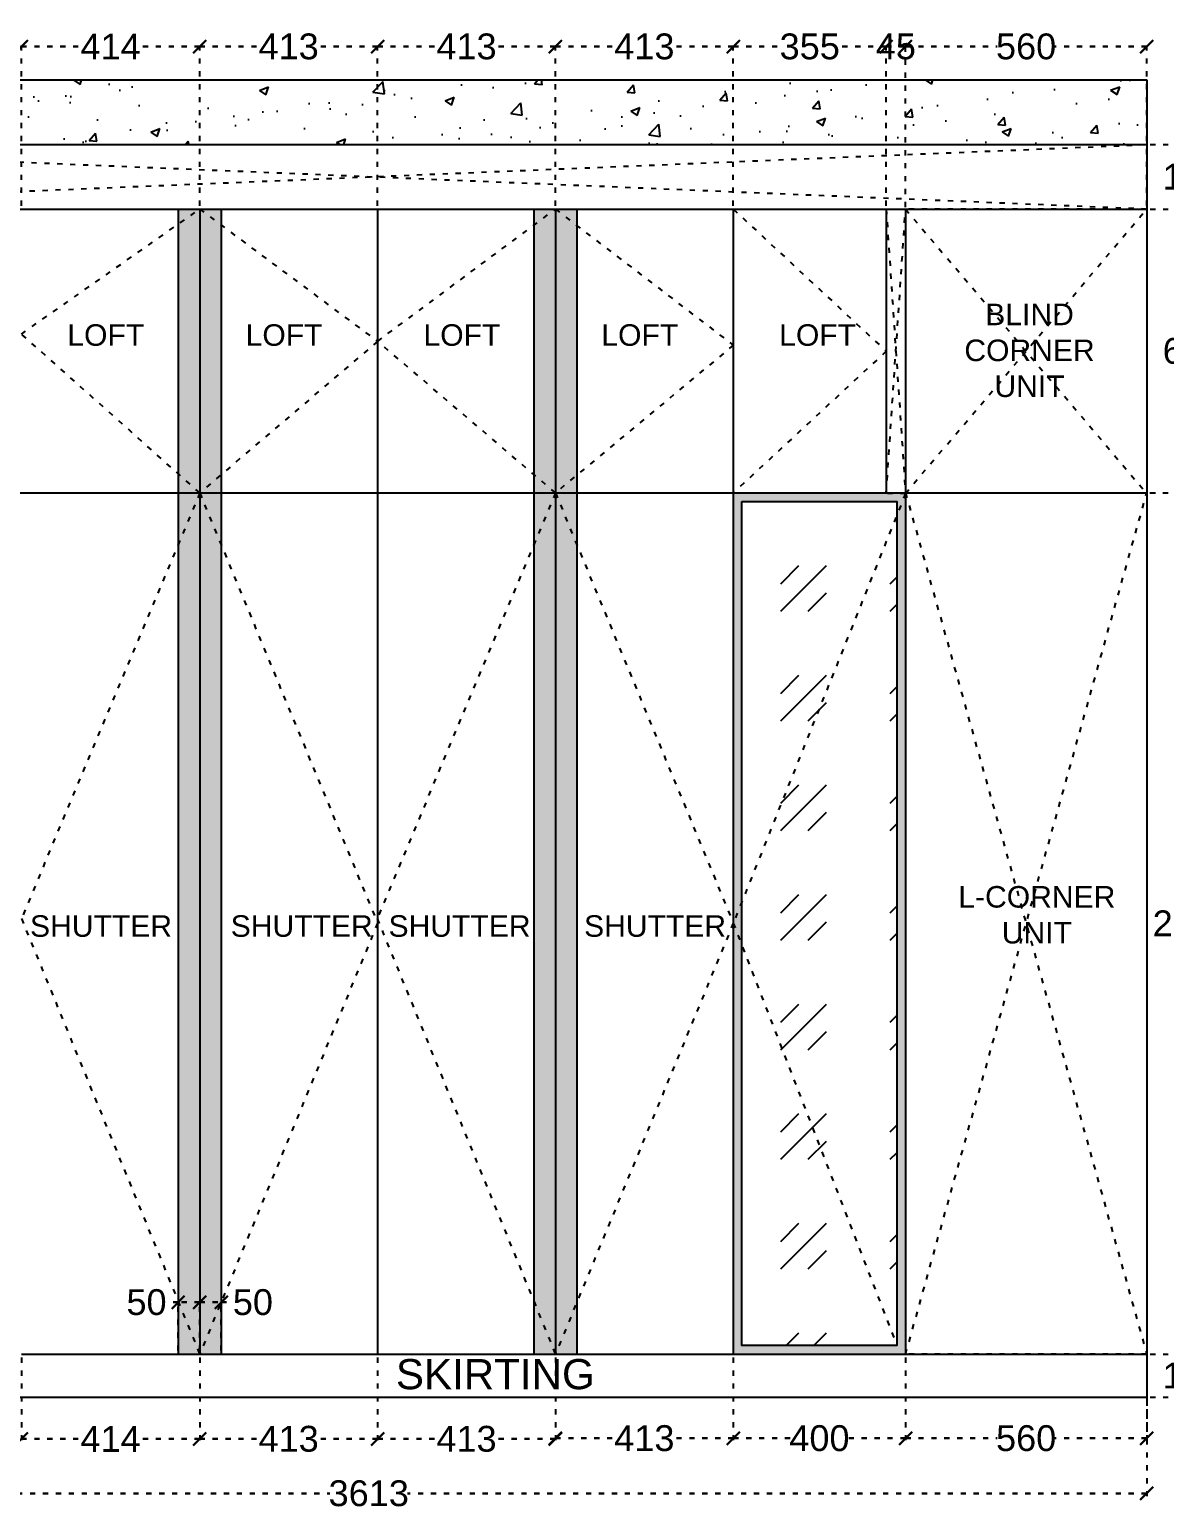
# Model space of a CAD drawing. Header units: millimetres. Extents: x 220712 to 1505573, y -354410 to 241923.
# Drawn here: x 235742 to 238377, y 84970 to 88409 of the extents above; entities that cross this region are included whole.
import ezdxf

# ---------------------------------------------------------------- set-up
doc = ezdxf.new("R2010")
doc.units = ezdxf.units.MM
doc.header["$MEASUREMENT"] = 0
doc.linetypes.add('ACAD_ISO03W100', pattern=[30, 12, -18])
doc.layers.add('Walls', color=253, linetype='Continuous')
doc.styles.get("Standard").update_dxf_attribs({"font": 'arial.ttf'})
doc.dimstyles.get("Standard").update_dxf_attribs({"dimtxt": 60, "dimasz": 30, "dimexe": 7.75, "dimexo": 8.13, "dimgap": 0.63, "dimtad": 0, "dimtih": 1, "dimtoh": 1, "dimdec": 0, "dimzin": 0, "dimtxsty": 'Standard', "dimblk": 'OBLIQUE', "dimcen": 2.25, "dimclrd": 1, "dimclre": 1, "dimclrt": 1, "dimadec": 0, "dimazin": 0, "dimtfac": 1, "dimtdec": 0, "dimtofl": 0, "dimtmove": 0, "dimatfit": 3, "dimfxl": 1, "dimtolj": 1, "dimtzin": 0, "dimlwd": 30, "dimarcsym": 0})

# ---------------------------------------------------------------- blocks, each defined once
blk = doc.blocks.new('_Oblique')
at = {"color": 0, "linetype": 'ByBlock', "lineweight": -2}
blk.add_line((-0.5, -0.5), (0.5, 0.5), dxfattribs=at)
blk = doc.blocks.new('*D1628')
at = {"layer": 'Defpoints', "color": 0, "linetype": 'ACAD_ISO03W100', "transparency": 16777216}
for p in [(235723.4, 85332.9), (236137.4, 85332.9), (236137.4, 85135.9)]:
    blk.add_point(p, dxfattribs=at)
at = {"layer": 'Walls', "color": 1, "linetype": 'ACAD_ISO03W100', "lineweight": -2, "transparency": 16777216}
for p, q in [((235723.4, 85324.7), (235723.4, 85128.1)), ((236137.4, 85324.7), (236137.4, 85128.1))]:
    blk.add_line(p, q, dxfattribs=at)
at = {"layer": 'Walls', "color": 1, "linetype": 'ACAD_ISO03W100', "lineweight": 30, "transparency": 16777216}
for p, q in [((235723.4, 85135.9), (235862.4, 85135.9)), ((236137.4, 85135.9), (235998.4, 85135.9))]:
    blk.add_line(p, q, dxfattribs=at)
at = {"layer": 'Walls', "color": 1, "linetype": 'ACAD_ISO03W100', "lineweight": 30, "transparency": 16777216, "xscale": 30, "yscale": 30, "zscale": 30, "rotation": 180}
blk.add_blockref('_Oblique', (235723.4, 85135.9), dxfattribs=at)
at = {"layer": 'Walls', "color": 1, "linetype": 'ACAD_ISO03W100', "lineweight": 30, "transparency": 16777216, "xscale": 30, "yscale": 30, "zscale": 30}
blk.add_blockref('_Oblique', (236137.4, 85135.9), dxfattribs=at)
at = {"layer": 'Walls', "color": 1, "linetype": 'ACAD_ISO03W100', "transparency": 16777216, "insert": (235930.4, 85135.9), "char_height": 60, "attachment_point": 5}
blk.add_mtext('\\A1;414', dxfattribs=at)
blk = doc.blocks.new('*D1629')
at = {"layer": 'Defpoints', "color": 0, "linetype": 'ACAD_ISO03W100', "transparency": 16777216}
for p in [(236137.4, 85332.9), (236550.4, 85332.9), (236550.4, 85135.9)]:
    blk.add_point(p, dxfattribs=at)
at = {"layer": 'Walls', "color": 1, "linetype": 'ACAD_ISO03W100', "lineweight": -2, "transparency": 16777216}
for p, q in [((236137.4, 85324.7), (236137.4, 85128.1)), ((236550.4, 85324.7), (236550.4, 85128.1))]:
    blk.add_line(p, q, dxfattribs=at)
at = {"layer": 'Walls', "color": 1, "linetype": 'ACAD_ISO03W100', "lineweight": 30, "transparency": 16777216}
for p, q in [((236137.4, 85135.9), (236275.7, 85135.9)), ((236550.4, 85135.9), (236412, 85135.9))]:
    blk.add_line(p, q, dxfattribs=at)
at = {"layer": 'Walls', "color": 1, "linetype": 'ACAD_ISO03W100', "lineweight": 30, "transparency": 16777216, "xscale": 30, "yscale": 30, "zscale": 30, "rotation": 180}
blk.add_blockref('_Oblique', (236137.4, 85135.9), dxfattribs=at)
at = {"layer": 'Walls', "color": 1, "linetype": 'ACAD_ISO03W100', "lineweight": 30, "transparency": 16777216, "xscale": 30, "yscale": 30, "zscale": 30}
blk.add_blockref('_Oblique', (236550.4, 85135.9), dxfattribs=at)
at = {"layer": 'Walls', "color": 1, "linetype": 'ACAD_ISO03W100', "transparency": 16777216, "insert": (236343.9, 85135.9), "char_height": 60, "attachment_point": 5}
blk.add_mtext('\\A1;413', dxfattribs=at)
blk = doc.blocks.new('*D1630')
at = {"layer": 'Defpoints', "color": 0, "linetype": 'ACAD_ISO03W100', "transparency": 16777216}
for p in [(236550.4, 85332.9), (236963.4, 85332.9), (236963.4, 85135.9)]:
    blk.add_point(p, dxfattribs=at)
at = {"layer": 'Walls', "color": 1, "linetype": 'ACAD_ISO03W100', "lineweight": -2, "transparency": 16777216}
for p, q in [((236550.4, 85324.7), (236550.4, 85128.1)), ((236963.4, 85324.7), (236963.4, 85128.1))]:
    blk.add_line(p, q, dxfattribs=at)
at = {"layer": 'Walls', "color": 1, "linetype": 'ACAD_ISO03W100', "lineweight": 30, "transparency": 16777216}
for p, q in [((236550.4, 85135.9), (236688.7, 85135.9)), ((236963.4, 85135.9), (236825, 85135.9))]:
    blk.add_line(p, q, dxfattribs=at)
at = {"layer": 'Walls', "color": 1, "linetype": 'ACAD_ISO03W100', "lineweight": 30, "transparency": 16777216, "xscale": 30, "yscale": 30, "zscale": 30, "rotation": 180}
blk.add_blockref('_Oblique', (236550.4, 85135.9), dxfattribs=at)
at = {"layer": 'Walls', "color": 1, "linetype": 'ACAD_ISO03W100', "lineweight": 30, "transparency": 16777216, "xscale": 30, "yscale": 30, "zscale": 30}
blk.add_blockref('_Oblique', (236963.4, 85135.9), dxfattribs=at)
at = {"layer": 'Walls', "color": 1, "linetype": 'ACAD_ISO03W100', "transparency": 16777216, "insert": (236756.9, 85135.9), "char_height": 60, "attachment_point": 5}
blk.add_mtext('\\A1;413', dxfattribs=at)
blk = doc.blocks.new('*D1631')
at = {"layer": 'Defpoints', "color": 0, "linetype": 'ACAD_ISO03W100', "transparency": 16777216}
for p in [(236963.4, 85332.9), (237376.4, 85332.9), (237376.4, 85137.4)]:
    blk.add_point(p, dxfattribs=at)
at = {"layer": 'Walls', "color": 1, "linetype": 'ACAD_ISO03W100', "lineweight": -2, "transparency": 16777216}
for p, q in [((236963.4, 85324.7), (236963.4, 85129.6)), ((237376.4, 85324.7), (237376.4, 85129.6))]:
    blk.add_line(p, q, dxfattribs=at)
at = {"layer": 'Walls', "color": 1, "linetype": 'ACAD_ISO03W100', "lineweight": 30, "transparency": 16777216}
for p, q in [((236963.4, 85137.4), (237101.7, 85137.4)), ((237376.4, 85137.4), (237238, 85137.4))]:
    blk.add_line(p, q, dxfattribs=at)
at = {"layer": 'Walls', "color": 1, "linetype": 'ACAD_ISO03W100', "lineweight": 30, "transparency": 16777216, "xscale": 30, "yscale": 30, "zscale": 30, "rotation": 180}
blk.add_blockref('_Oblique', (236963.4, 85137.4), dxfattribs=at)
at = {"layer": 'Walls', "color": 1, "linetype": 'ACAD_ISO03W100', "lineweight": 30, "transparency": 16777216, "xscale": 30, "yscale": 30, "zscale": 30}
blk.add_blockref('_Oblique', (237376.4, 85137.4), dxfattribs=at)
at = {"layer": 'Walls', "color": 1, "linetype": 'ACAD_ISO03W100', "transparency": 16777216, "insert": (237169.9, 85137.4), "char_height": 60, "attachment_point": 5}
blk.add_mtext('\\A1;413', dxfattribs=at)
blk = doc.blocks.new('*D1632')
at = {"layer": 'Defpoints', "color": 0, "linetype": 'ACAD_ISO03W100', "transparency": 16777216}
for p in [(237376.4, 85332.9), (237776.4, 85332.9), (237776.4, 85137.4)]:
    blk.add_point(p, dxfattribs=at)
at = {"layer": 'Walls', "color": 1, "linetype": 'ACAD_ISO03W100', "lineweight": -2, "transparency": 16777216}
for p, q in [((237376.4, 85324.7), (237376.4, 85129.6)), ((237776.4, 85324.7), (237776.4, 85129.6))]:
    blk.add_line(p, q, dxfattribs=at)
at = {"layer": 'Walls', "color": 1, "linetype": 'ACAD_ISO03W100', "lineweight": 30, "transparency": 16777216}
for p, q in [((237376.4, 85137.4), (237508.3, 85137.4)), ((237776.4, 85137.4), (237644.4, 85137.4))]:
    blk.add_line(p, q, dxfattribs=at)
at = {"layer": 'Walls', "color": 1, "linetype": 'ACAD_ISO03W100', "lineweight": 30, "transparency": 16777216, "xscale": 30, "yscale": 30, "zscale": 30, "rotation": 180}
blk.add_blockref('_Oblique', (237376.4, 85137.4), dxfattribs=at)
at = {"layer": 'Walls', "color": 1, "linetype": 'ACAD_ISO03W100', "lineweight": 30, "transparency": 16777216, "xscale": 30, "yscale": 30, "zscale": 30}
blk.add_blockref('_Oblique', (237776.4, 85137.4), dxfattribs=at)
at = {"layer": 'Walls', "color": 1, "linetype": 'ACAD_ISO03W100', "transparency": 16777216, "insert": (237576.4, 85137.4), "char_height": 60, "attachment_point": 5}
blk.add_mtext('\\A1;400', dxfattribs=at)
blk = doc.blocks.new('*D1633')
at = {"layer": 'Defpoints', "color": 0, "linetype": 'ACAD_ISO03W100', "transparency": 16777216}
for p in [(237776.4, 85332.9), (238336.4, 85332.9), (238336.4, 85137.4)]:
    blk.add_point(p, dxfattribs=at)
at = {"layer": 'Walls', "color": 1, "linetype": 'ACAD_ISO03W100', "lineweight": -2, "transparency": 16777216}
for p, q in [((237776.4, 85324.7), (237776.4, 85129.6)), ((238336.4, 85324.7), (238336.4, 85129.6))]:
    blk.add_line(p, q, dxfattribs=at)
at = {"layer": 'Walls', "color": 1, "linetype": 'ACAD_ISO03W100', "lineweight": 30, "transparency": 16777216}
for p, q in [((237776.4, 85137.4), (237989.5, 85137.4)), ((238336.4, 85137.4), (238123.2, 85137.4))]:
    blk.add_line(p, q, dxfattribs=at)
at = {"layer": 'Walls', "color": 1, "linetype": 'ACAD_ISO03W100', "lineweight": 30, "transparency": 16777216, "xscale": 30, "yscale": 30, "zscale": 30, "rotation": 180}
blk.add_blockref('_Oblique', (237776.4, 85137.4), dxfattribs=at)
at = {"layer": 'Walls', "color": 1, "linetype": 'ACAD_ISO03W100', "lineweight": 30, "transparency": 16777216, "xscale": 30, "yscale": 30, "zscale": 30}
blk.add_blockref('_Oblique', (238336.4, 85137.4), dxfattribs=at)
at = {"layer": 'Walls', "color": 1, "linetype": 'ACAD_ISO03W100', "transparency": 16777216, "insert": (238056.4, 85137.4), "char_height": 60, "attachment_point": 5}
blk.add_mtext('\\A1;560', dxfattribs=at)
blk = doc.blocks.new('*D1634')
at = {"layer": 'Defpoints', "color": 0, "linetype": 'ACAD_ISO03W100', "transparency": 16777216}
for p in [(234723.4, 85232.9), (238336.4, 85232.9), (238336.4, 85009.4)]:
    blk.add_point(p, dxfattribs=at)
at = {"layer": 'Walls', "color": 1, "linetype": 'ACAD_ISO03W100', "lineweight": -2, "transparency": 16777216}
for p, q in [((234723.4, 85224.7), (234723.4, 85001.6)), ((238336.4, 85224.7), (238336.4, 85001.6))]:
    blk.add_line(p, q, dxfattribs=at)
at = {"layer": 'Walls', "color": 1, "linetype": 'ACAD_ISO03W100', "lineweight": 30, "transparency": 16777216}
for p, q in [((234723.4, 85009.4), (236439.7, 85009.4)), ((238336.4, 85009.4), (236620.1, 85009.4))]:
    blk.add_line(p, q, dxfattribs=at)
at = {"layer": 'Walls', "color": 1, "linetype": 'ACAD_ISO03W100', "lineweight": 30, "transparency": 16777216, "xscale": 30, "yscale": 30, "zscale": 30, "rotation": 180}
blk.add_blockref('_Oblique', (234723.4, 85009.4), dxfattribs=at)
at = {"layer": 'Walls', "color": 1, "linetype": 'ACAD_ISO03W100', "lineweight": 30, "transparency": 16777216, "xscale": 30, "yscale": 30, "zscale": 30}
blk.add_blockref('_Oblique', (238336.4, 85009.4), dxfattribs=at)
at = {"layer": 'Walls', "color": 1, "linetype": 'ACAD_ISO03W100', "transparency": 16777216, "insert": (236529.9, 85009.4), "char_height": 60, "attachment_point": 5}
blk.add_mtext('\\A1;3613', dxfattribs=at)
blk = doc.blocks.new('*D1635')
at = {"layer": 'Defpoints', "color": 0, "linetype": 'ACAD_ISO03W100', "transparency": 16777216}
for p in [(238336.4, 85332.9), (238443.4, 85332.9), (238336.4, 85232.9)]:
    blk.add_point(p, dxfattribs=at)
at = {"layer": 'Walls', "color": 1, "linetype": 'ACAD_ISO03W100', "lineweight": -2, "transparency": 16777216}
for p, q in [((238344.5, 85332.9), (238451.1, 85332.9)), ((238344.5, 85232.9), (238451.1, 85232.9))]:
    blk.add_line(p, q, dxfattribs=at)
at = {"layer": 'Walls', "color": 1, "linetype": 'ACAD_ISO03W100', "lineweight": 30, "transparency": 16777216}
for p, q in [((238443.4, 85332.9), (238443.4, 85314.1)), ((238443.4, 85232.9), (238443.4, 85251.6))]:
    blk.add_line(p, q, dxfattribs=at)
at = {"layer": 'Walls', "color": 1, "linetype": 'ACAD_ISO03W100', "lineweight": 30, "transparency": 16777216, "xscale": 30, "yscale": 30, "zscale": 30}
for p, rotation in [((238443.4, 85332.9), 90), ((238443.4, 85232.9), 270)]:
    blk.add_blockref('_Oblique', p, dxfattribs=dict(at, rotation=rotation))
at = {"layer": 'Walls', "color": 1, "linetype": 'ACAD_ISO03W100', "transparency": 16777216, "insert": (238443.4, 85282.9), "char_height": 60, "attachment_point": 5}
blk.add_mtext('\\A1;100', dxfattribs=at)
blk = doc.blocks.new('*D1636')
at = {"layer": 'Defpoints', "color": 0, "linetype": 'ACAD_ISO03W100', "transparency": 16777216}
for p in [(238335.5, 87332.9), (238443.4, 87332.9), (238336.4, 85332.9)]:
    blk.add_point(p, dxfattribs=at)
at = {"layer": 'Walls', "color": 1, "linetype": 'ACAD_ISO03W100', "lineweight": -2, "transparency": 16777216}
for p, q in [((238343.6, 87332.9), (238451.1, 87332.9)), ((238344.5, 85332.9), (238451.1, 85332.9))]:
    blk.add_line(p, q, dxfattribs=at)
at = {"layer": 'Walls', "color": 1, "linetype": 'ACAD_ISO03W100', "lineweight": 30, "transparency": 16777216}
for p, q in [((238443.4, 87332.9), (238443.4, 86364.1)), ((238443.4, 85332.9), (238443.4, 86301.6))]:
    blk.add_line(p, q, dxfattribs=at)
at = {"layer": 'Walls', "color": 1, "linetype": 'ACAD_ISO03W100', "lineweight": 30, "transparency": 16777216, "xscale": 30, "yscale": 30, "zscale": 30}
for p, rotation in [((238443.4, 87332.9), 90), ((238443.4, 85332.9), 270)]:
    blk.add_blockref('_Oblique', p, dxfattribs=dict(at, rotation=rotation))
at = {"layer": 'Walls', "color": 1, "linetype": 'ACAD_ISO03W100', "transparency": 16777216, "insert": (238443.4, 86332.9), "char_height": 60, "attachment_point": 5}
blk.add_mtext('\\A1;2000', dxfattribs=at)
blk = doc.blocks.new('*D1637')
at = {"layer": 'Defpoints', "color": 0, "linetype": 'ACAD_ISO03W100', "transparency": 16777216}
for p in [(238336.4, 87991.9), (238443.4, 87991.9), (238336.4, 87332.9)]:
    blk.add_point(p, dxfattribs=at)
at = {"layer": 'Walls', "color": 1, "linetype": 'ACAD_ISO03W100', "lineweight": -2, "transparency": 16777216}
for p, q in [((238344.5, 87991.9), (238451.1, 87991.9)), ((238344.5, 87332.9), (238451.1, 87332.9))]:
    blk.add_line(p, q, dxfattribs=at)
at = {"layer": 'Walls', "color": 1, "linetype": 'ACAD_ISO03W100', "lineweight": 30, "transparency": 16777216}
for p, q in [((238443.4, 87991.9), (238443.4, 87693.6)), ((238443.4, 87332.9), (238443.4, 87631.1))]:
    blk.add_line(p, q, dxfattribs=at)
at = {"layer": 'Walls', "color": 1, "linetype": 'ACAD_ISO03W100', "lineweight": 30, "transparency": 16777216, "xscale": 30, "yscale": 30, "zscale": 30}
for p, rotation in [((238443.4, 87991.9), 90), ((238443.4, 87332.9), 270)]:
    blk.add_blockref('_Oblique', p, dxfattribs=dict(at, rotation=rotation))
at = {"layer": 'Walls', "color": 1, "linetype": 'ACAD_ISO03W100', "transparency": 16777216, "insert": (238443.4, 87662.4), "char_height": 60, "attachment_point": 5}
blk.add_mtext('\\A1;659', dxfattribs=at)
blk = doc.blocks.new('*D1638')
at = {"layer": 'Defpoints', "color": 0, "linetype": 'ACAD_ISO03W100', "transparency": 16777216}
for p in [(238336.4, 88141.9), (238443.4, 88141.9), (238336.4, 87991.9)]:
    blk.add_point(p, dxfattribs=at)
at = {"layer": 'Walls', "color": 1, "linetype": 'ACAD_ISO03W100', "lineweight": -2, "transparency": 16777216}
for p, q in [((238344.5, 88141.9), (238451.1, 88141.9)), ((238344.5, 87991.9), (238451.1, 87991.9))]:
    blk.add_line(p, q, dxfattribs=at)
at = {"layer": 'Walls', "color": 1, "linetype": 'ACAD_ISO03W100', "lineweight": 30, "transparency": 16777216}
for p, q in [((238443.4, 88141.9), (238443.4, 88098.1)), ((238443.4, 87991.9), (238443.4, 88035.6))]:
    blk.add_line(p, q, dxfattribs=at)
at = {"layer": 'Walls', "color": 1, "linetype": 'ACAD_ISO03W100', "lineweight": 30, "transparency": 16777216, "xscale": 30, "yscale": 30, "zscale": 30}
for p, rotation in [((238443.4, 88141.9), 90), ((238443.4, 87991.9), 270)]:
    blk.add_blockref('_Oblique', p, dxfattribs=dict(at, rotation=rotation))
at = {"layer": 'Walls', "color": 1, "linetype": 'ACAD_ISO03W100', "transparency": 16777216, "insert": (238443.4, 88066.9), "char_height": 60, "attachment_point": 5}
blk.add_mtext('\\A1;150', dxfattribs=at)
blk = doc.blocks.new('*D1639')
at = {"layer": 'Defpoints', "color": 0, "linetype": 'ACAD_ISO03W100', "transparency": 16777216}
for p in [(238336.4, 88141.9), (238336.4, 85232.9), (238583.9, 85232.9)]:
    blk.add_point(p, dxfattribs=at)
at = {"layer": 'Walls', "color": 1, "linetype": 'ACAD_ISO03W100', "lineweight": -2, "transparency": 16777216}
for p, q in [((238344.5, 88141.9), (238591.6, 88141.9)), ((238344.5, 85232.9), (238591.6, 85232.9))]:
    blk.add_line(p, q, dxfattribs=at)
at = {"layer": 'Walls', "color": 1, "linetype": 'ACAD_ISO03W100', "lineweight": 30, "transparency": 16777216}
for p, q in [((238583.9, 88141.9), (238583.9, 86718.6)), ((238583.9, 85232.9), (238583.9, 86656.1))]:
    blk.add_line(p, q, dxfattribs=at)
at = {"layer": 'Walls', "color": 1, "linetype": 'ACAD_ISO03W100', "lineweight": 30, "transparency": 16777216, "xscale": 30, "yscale": 30, "zscale": 30}
for p, rotation in [((238583.9, 88141.9), 90), ((238583.9, 85232.9), 270)]:
    blk.add_blockref('_Oblique', p, dxfattribs=dict(at, rotation=rotation))
at = {"layer": 'Walls', "color": 1, "linetype": 'ACAD_ISO03W100', "transparency": 16777216, "insert": (238583.9, 86687.4), "char_height": 60, "attachment_point": 5}
blk.add_mtext('\\A1;2909', dxfattribs=at)
blk = doc.blocks.new('*D1679')
at = {"layer": 'Defpoints', "color": 0, "linetype": 'ACAD_ISO03W100', "transparency": 16777216}
for p in [(236137.4, 88369.5), (235723.4, 87991.9), (236137.4, 87991.9)]:
    blk.add_point(p, dxfattribs=at)
at = {"layer": 'Walls', "color": 1, "linetype": 'ACAD_ISO03W100', "lineweight": -2, "transparency": 16777216}
for p, q in [((235723.4, 88000), (235723.4, 88377.2)), ((236137.4, 88000), (236137.4, 88377.2))]:
    blk.add_line(p, q, dxfattribs=at)
at = {"layer": 'Walls', "color": 1, "linetype": 'ACAD_ISO03W100', "lineweight": 30, "transparency": 16777216}
for p, q in [((235723.4, 88369.5), (235862.4, 88369.5)), ((236137.4, 88369.5), (235998.4, 88369.5))]:
    blk.add_line(p, q, dxfattribs=at)
at = {"layer": 'Walls', "color": 1, "linetype": 'ACAD_ISO03W100', "lineweight": 30, "transparency": 16777216, "xscale": 30, "yscale": 30, "zscale": 30, "rotation": 180}
blk.add_blockref('_Oblique', (235723.4, 88369.5), dxfattribs=at)
at = {"layer": 'Walls', "color": 1, "linetype": 'ACAD_ISO03W100', "lineweight": 30, "transparency": 16777216, "xscale": 30, "yscale": 30, "zscale": 30}
blk.add_blockref('_Oblique', (236137.4, 88369.5), dxfattribs=at)
at = {"layer": 'Walls', "color": 1, "linetype": 'ACAD_ISO03W100', "transparency": 16777216, "insert": (235930.4, 88369.5), "char_height": 60, "attachment_point": 5}
blk.add_mtext('\\A1;414', dxfattribs=at)
blk = doc.blocks.new('*D1680')
at = {"layer": 'Defpoints', "color": 0, "linetype": 'ACAD_ISO03W100', "transparency": 16777216}
for p in [(236550.4, 88369.5), (236137.4, 87991.9), (236550.4, 87991.9)]:
    blk.add_point(p, dxfattribs=at)
at = {"layer": 'Walls', "color": 1, "linetype": 'ACAD_ISO03W100', "lineweight": -2, "transparency": 16777216}
for p, q in [((236137.4, 88000), (236137.4, 88377.2)), ((236550.4, 88000), (236550.4, 88377.2))]:
    blk.add_line(p, q, dxfattribs=at)
at = {"layer": 'Walls', "color": 1, "linetype": 'ACAD_ISO03W100', "lineweight": 30, "transparency": 16777216}
for p, q in [((236137.4, 88369.5), (236275.7, 88369.5)), ((236550.4, 88369.5), (236412, 88369.5))]:
    blk.add_line(p, q, dxfattribs=at)
at = {"layer": 'Walls', "color": 1, "linetype": 'ACAD_ISO03W100', "lineweight": 30, "transparency": 16777216, "xscale": 30, "yscale": 30, "zscale": 30, "rotation": 180}
blk.add_blockref('_Oblique', (236137.4, 88369.5), dxfattribs=at)
at = {"layer": 'Walls', "color": 1, "linetype": 'ACAD_ISO03W100', "lineweight": 30, "transparency": 16777216, "xscale": 30, "yscale": 30, "zscale": 30}
blk.add_blockref('_Oblique', (236550.4, 88369.5), dxfattribs=at)
at = {"layer": 'Walls', "color": 1, "linetype": 'ACAD_ISO03W100', "transparency": 16777216, "insert": (236343.9, 88369.5), "char_height": 60, "attachment_point": 5}
blk.add_mtext('\\A1;413', dxfattribs=at)
blk = doc.blocks.new('*D1681')
at = {"layer": 'Defpoints', "color": 0, "linetype": 'ACAD_ISO03W100', "transparency": 16777216}
for p in [(236963.4, 88369.5), (236550.4, 87991.9), (236963.4, 87991.9)]:
    blk.add_point(p, dxfattribs=at)
at = {"layer": 'Walls', "color": 1, "linetype": 'ACAD_ISO03W100', "lineweight": -2, "transparency": 16777216}
for p, q in [((236550.4, 88000), (236550.4, 88377.2)), ((236963.4, 88000), (236963.4, 88377.2))]:
    blk.add_line(p, q, dxfattribs=at)
at = {"layer": 'Walls', "color": 1, "linetype": 'ACAD_ISO03W100', "lineweight": 30, "transparency": 16777216}
for p, q in [((236550.4, 88369.5), (236688.7, 88369.5)), ((236963.4, 88369.5), (236825, 88369.5))]:
    blk.add_line(p, q, dxfattribs=at)
at = {"layer": 'Walls', "color": 1, "linetype": 'ACAD_ISO03W100', "lineweight": 30, "transparency": 16777216, "xscale": 30, "yscale": 30, "zscale": 30, "rotation": 180}
blk.add_blockref('_Oblique', (236550.4, 88369.5), dxfattribs=at)
at = {"layer": 'Walls', "color": 1, "linetype": 'ACAD_ISO03W100', "lineweight": 30, "transparency": 16777216, "xscale": 30, "yscale": 30, "zscale": 30}
blk.add_blockref('_Oblique', (236963.4, 88369.5), dxfattribs=at)
at = {"layer": 'Walls', "color": 1, "linetype": 'ACAD_ISO03W100', "transparency": 16777216, "insert": (236756.9, 88369.5), "char_height": 60, "attachment_point": 5}
blk.add_mtext('\\A1;413', dxfattribs=at)
blk = doc.blocks.new('*D1682')
at = {"layer": 'Defpoints', "color": 0, "linetype": 'ACAD_ISO03W100', "transparency": 16777216}
for p in [(237376.4, 88369.5), (236963.4, 87991.9), (237376.4, 87991.9)]:
    blk.add_point(p, dxfattribs=at)
at = {"layer": 'Walls', "color": 1, "linetype": 'ACAD_ISO03W100', "lineweight": -2, "transparency": 16777216}
for p, q in [((236963.4, 88000), (236963.4, 88377.2)), ((237376.4, 88000), (237376.4, 88377.2))]:
    blk.add_line(p, q, dxfattribs=at)
at = {"layer": 'Walls', "color": 1, "linetype": 'ACAD_ISO03W100', "lineweight": 30, "transparency": 16777216}
for p, q in [((236963.4, 88369.5), (237101.7, 88369.5)), ((237376.4, 88369.5), (237238, 88369.5))]:
    blk.add_line(p, q, dxfattribs=at)
at = {"layer": 'Walls', "color": 1, "linetype": 'ACAD_ISO03W100', "lineweight": 30, "transparency": 16777216, "xscale": 30, "yscale": 30, "zscale": 30, "rotation": 180}
blk.add_blockref('_Oblique', (236963.4, 88369.5), dxfattribs=at)
at = {"layer": 'Walls', "color": 1, "linetype": 'ACAD_ISO03W100', "lineweight": 30, "transparency": 16777216, "xscale": 30, "yscale": 30, "zscale": 30}
blk.add_blockref('_Oblique', (237376.4, 88369.5), dxfattribs=at)
at = {"layer": 'Walls', "color": 1, "linetype": 'ACAD_ISO03W100', "transparency": 16777216, "insert": (237169.9, 88369.5), "char_height": 60, "attachment_point": 5}
blk.add_mtext('\\A1;413', dxfattribs=at)
blk = doc.blocks.new('*D1683')
at = {"layer": 'Defpoints', "color": 0, "linetype": 'ACAD_ISO03W100', "transparency": 16777216}
for p in [(237731.4, 88369.5), (237376.4, 87991.9), (237731.4, 87991.9)]:
    blk.add_point(p, dxfattribs=at)
at = {"layer": 'Walls', "color": 1, "linetype": 'ACAD_ISO03W100', "lineweight": -2, "transparency": 16777216}
for p, q in [((237376.4, 88000), (237376.4, 88377.2)), ((237731.4, 88000), (237731.4, 88377.2))]:
    blk.add_line(p, q, dxfattribs=at)
at = {"layer": 'Walls', "color": 1, "linetype": 'ACAD_ISO03W100', "lineweight": 30, "transparency": 16777216}
for p, q in [((237376.4, 88369.5), (237486.7, 88369.5)), ((237731.4, 88369.5), (237621, 88369.5))]:
    blk.add_line(p, q, dxfattribs=at)
at = {"layer": 'Walls', "color": 1, "linetype": 'ACAD_ISO03W100', "lineweight": 30, "transparency": 16777216, "xscale": 30, "yscale": 30, "zscale": 30, "rotation": 180}
blk.add_blockref('_Oblique', (237376.4, 88369.5), dxfattribs=at)
at = {"layer": 'Walls', "color": 1, "linetype": 'ACAD_ISO03W100', "lineweight": 30, "transparency": 16777216, "xscale": 30, "yscale": 30, "zscale": 30}
blk.add_blockref('_Oblique', (237731.4, 88369.5), dxfattribs=at)
at = {"layer": 'Walls', "color": 1, "linetype": 'ACAD_ISO03W100', "transparency": 16777216, "insert": (237553.9, 88369.5), "char_height": 60, "attachment_point": 5}
blk.add_mtext('\\A1;355', dxfattribs=at)
blk = doc.blocks.new('*D1684')
at = {"layer": 'Defpoints', "color": 0, "linetype": 'ACAD_ISO03W100', "transparency": 16777216}
for p in [(237776.1, 88369.5), (237731.4, 87991.9), (237776.1, 87988.8)]:
    blk.add_point(p, dxfattribs=at)
at = {"layer": 'Walls', "color": 1, "linetype": 'ACAD_ISO03W100', "lineweight": -2, "transparency": 16777216}
for p, q in [((237731.4, 88000), (237731.4, 88377.2)), ((237776.1, 87996.9), (237776.1, 88377.2))]:
    blk.add_line(p, q, dxfattribs=at)
at = {"layer": 'Walls', "color": 1, "linetype": 'ACAD_ISO03W100', "lineweight": 30, "transparency": 16777216}
blk.add_line((237731.4, 88369.5), (237776.1, 88369.5), dxfattribs=at)
at = {"layer": 'Walls', "color": 1, "linetype": 'ACAD_ISO03W100', "lineweight": 30, "transparency": 16777216, "xscale": 30, "yscale": 30, "zscale": 30, "rotation": 180}
blk.add_blockref('_Oblique', (237731.4, 88369.5), dxfattribs=at)
at = {"layer": 'Walls', "color": 1, "linetype": 'ACAD_ISO03W100', "lineweight": 30, "transparency": 16777216, "xscale": 30, "yscale": 30, "zscale": 30}
blk.add_blockref('_Oblique', (237776.1, 88369.5), dxfattribs=at)
at = {"layer": 'Walls', "color": 1, "linetype": 'ACAD_ISO03W100', "transparency": 16777216, "insert": (237753.8, 88369.5), "char_height": 60, "attachment_point": 5}
blk.add_mtext('\\A1;45', dxfattribs=at)
blk = doc.blocks.new('*D1685')
at = {"layer": 'Defpoints', "color": 0, "linetype": 'ACAD_ISO03W100', "transparency": 16777216}
for p in [(238336.4, 88369.5), (237776.1, 87988.8), (238336.4, 87991.9)]:
    blk.add_point(p, dxfattribs=at)
at = {"layer": 'Walls', "color": 1, "linetype": 'ACAD_ISO03W100', "lineweight": -2, "transparency": 16777216}
for p, q in [((237776.1, 87996.9), (237776.1, 88377.2)), ((238336.4, 88000), (238336.4, 88377.2))]:
    blk.add_line(p, q, dxfattribs=at)
at = {"layer": 'Walls', "color": 1, "linetype": 'ACAD_ISO03W100', "lineweight": 30, "transparency": 16777216}
for p, q in [((237776.1, 88369.5), (237989.4, 88369.5)), ((238336.4, 88369.5), (238123.1, 88369.5))]:
    blk.add_line(p, q, dxfattribs=at)
at = {"layer": 'Walls', "color": 1, "linetype": 'ACAD_ISO03W100', "lineweight": 30, "transparency": 16777216, "xscale": 30, "yscale": 30, "zscale": 30, "rotation": 180}
blk.add_blockref('_Oblique', (237776.1, 88369.5), dxfattribs=at)
at = {"layer": 'Walls', "color": 1, "linetype": 'ACAD_ISO03W100', "lineweight": 30, "transparency": 16777216, "xscale": 30, "yscale": 30, "zscale": 30}
blk.add_blockref('_Oblique', (238336.4, 88369.5), dxfattribs=at)
at = {"layer": 'Walls', "color": 1, "linetype": 'ACAD_ISO03W100', "transparency": 16777216, "insert": (238056.3, 88369.5), "char_height": 60, "attachment_point": 5}
blk.add_mtext('\\A1;560', dxfattribs=at)
blk = doc.blocks.new('*D1686')
at = {"layer": 'Defpoints', "color": 0, "linetype": 'ACAD_ISO03W100', "transparency": 16777216}
for p in [(236187.4, 85453.3), (236137.4, 85332.9), (236187.4, 85332.9)]:
    blk.add_point(p, dxfattribs=at)
at = {"layer": 'Walls', "color": 1, "linetype": 'ACAD_ISO03W100', "lineweight": -2, "transparency": 16777216}
for p, q in [((236137.4, 85341), (236137.4, 85461.1)), ((236187.4, 85341), (236187.4, 85461.1))]:
    blk.add_line(p, q, dxfattribs=at)
at = {"layer": 'Walls', "color": 1, "linetype": 'ACAD_ISO03W100', "lineweight": 30, "transparency": 16777216}
for p, q in [((236137.4, 85453.3), (236187.4, 85453.3)), ((236187.4, 85453.3), (236217.4, 85453.3))]:
    blk.add_line(p, q, dxfattribs=at)
at = {"layer": 'Walls', "color": 1, "linetype": 'ACAD_ISO03W100', "lineweight": 30, "transparency": 16777216, "xscale": 30, "yscale": 30, "zscale": 30, "rotation": 180}
blk.add_blockref('_Oblique', (236137.4, 85453.3), dxfattribs=at)
at = {"layer": 'Walls', "color": 1, "linetype": 'ACAD_ISO03W100', "lineweight": 30, "transparency": 16777216, "xscale": 30, "yscale": 30, "zscale": 30}
blk.add_blockref('_Oblique', (236187.4, 85453.3), dxfattribs=at)
at = {"layer": 'Walls', "color": 1, "linetype": 'ACAD_ISO03W100', "transparency": 16777216, "insert": (236260.9, 85453.3), "char_height": 60, "attachment_point": 5}
blk.add_mtext('\\A1;50', dxfattribs=at)
blk = doc.blocks.new('*D1687')
at = {"layer": 'Defpoints', "color": 0, "linetype": 'ACAD_ISO03W100', "transparency": 16777216}
for p in [(236087.4, 85453.3), (236087.4, 85332.9), (236137.4, 85332.9)]:
    blk.add_point(p, dxfattribs=at)
at = {"layer": 'Walls', "color": 1, "linetype": 'ACAD_ISO03W100', "lineweight": -2, "transparency": 16777216}
for p, q in [((236087.4, 85341), (236087.4, 85461.1)), ((236137.4, 85341), (236137.4, 85461.1))]:
    blk.add_line(p, q, dxfattribs=at)
at = {"layer": 'Walls', "color": 1, "linetype": 'ACAD_ISO03W100', "lineweight": 30, "transparency": 16777216}
for p, q in [((236087.4, 85453.3), (236057.4, 85453.3)), ((236137.4, 85453.3), (236087.4, 85453.3))]:
    blk.add_line(p, q, dxfattribs=at)
at = {"layer": 'Walls', "color": 1, "linetype": 'ACAD_ISO03W100', "lineweight": 30, "transparency": 16777216, "xscale": 30, "yscale": 30, "zscale": 30, "rotation": 180}
blk.add_blockref('_Oblique', (236087.4, 85453.3), dxfattribs=at)
at = {"layer": 'Walls', "color": 1, "linetype": 'ACAD_ISO03W100', "lineweight": 30, "transparency": 16777216, "xscale": 30, "yscale": 30, "zscale": 30}
blk.add_blockref('_Oblique', (236137.4, 85453.3), dxfattribs=at)
at = {"layer": 'Walls', "color": 1, "linetype": 'ACAD_ISO03W100', "transparency": 16777216, "insert": (236013.9, 85453.3), "char_height": 60, "attachment_point": 5}
blk.add_mtext('\\A1;50', dxfattribs=at)

msp = doc.modelspace()

# ---------------------------------------------------------------- hatches: boundary and pattern name
at = {"layer": 'Walls', "linetype": 'ACAD_ISO03W100', "true_color": 0xc7c8ca}
h = msp.add_hatch(dxfattribs=at)
h.set_pattern_fill('AR-CONC', color=9, scale=30)
h.set_pattern_definition([(50, (0, 0), (215.17805, -18.82564), [22.5, -247.5]), (355, (0, 0), (-41.6254, 225.65764), [18, -198]), (100.45144, (17.93, -1.57), (173.55265, 206.832), [19.12206, -210.34263]), (46.1842, (0, 60), (320.1724, -49.65578), [33.75, -371.25]), (96.63564, (26.68, 55.86), (280.3986, 292.23558), [28.6831, -315.51413]), (351.18416, (0, 60), (280.3986, 292.2356), [27, -297]), (21, (30, 45), (179.07212, -120.78567), [22.5, -247.5]), (326, (30, 45), (72.9946, 217.54501), [18, -198]), (71.451445, (44.92, 34.93), (252.06671, 96.75935), [19.12206, -210.34263]), (37.5, (0, 0), (3.647957, 99.868156), [0, -195.6, 0, -201, 0, -198.75]), (7.5, (0, 0), (78.92086, 118.323514), [0, -114.6, 0, -191.1, 0, -75.75]), (327.5, (-66.9, 0), (160.14673, -6.766462), [0, -75, 0, -234, 0, -310.5]), (317.5, (-96.9, 0), (174.95585, 30.031495), [0, -97.5, 0, -155.4, 0, -220.5])])
h.paths.add_polyline_path([(238336.4, 88291.9), (234723.4, 88291.9), (234723.4, 88141.9), (238336.4, 88141.9)])
at = {"layer": 'Walls', "true_color": 0xadddf7}
h = msp.add_hatch(color=141, dxfattribs=at)
h.dxf.hatch_style = 1
h.paths.add_polyline_path([(237013.4, 87991.9), (236963.4, 87991.9), (236963.4, 87332.9), (237013.4, 87332.9)])
h.paths.add_polyline_path([(237013.4, 87332.9), (236963.4, 87332.9), (236963.4, 85332.9), (237013.4, 85332.9)])
h.paths.add_polyline_path([(236963.4, 87332.9), (236913.4, 87332.9), (236913.4, 85332.9), (236963.4, 85332.9)])
h.paths.add_polyline_path([(236963.4, 87991.9), (236913.4, 87991.9), (236913.4, 87332.9), (236963.4, 87332.9)])
h.paths.add_polyline_path([(236187.4, 87991.9), (236137.4, 87991.9), (236137.4, 87332.9), (236187.4, 87332.9)])
h.paths.add_polyline_path([(236137.4, 87991.9), (236087.4, 87991.9), (236087.4, 87332.9), (236137.4, 87332.9)])
h.paths.add_polyline_path([(236137.4, 87332.9), (236087.4, 87332.9), (236087.4, 85332.9), (236137.4, 85332.9)])
h.paths.add_polyline_path([(236187.4, 87332.9), (236137.4, 87332.9), (236137.4, 85332.9), (236187.4, 85332.9)])
at = {"layer": 'Walls', "true_color": 0x000000}
h = msp.add_hatch(color=18, dxfattribs=at)
h.dxf.hatch_style = 1
h.paths.add_polyline_path([(237376.4, 85332.9), (237776.4, 85332.9), (237776.4, 87331.9), (237731.4, 87331.9), (237376.4, 87332)])
h.paths.add_polyline_path([(237396.4, 87312.9), (237756.4, 87312.9), (237756.4, 85352.9), (237396.4, 85352.9)], flags=16)
at = {"layer": 'Walls', "true_color": 0xadddf7}
h = msp.add_hatch(dxfattribs=at)
h.set_pattern_fill('GOST_GLASS', color=141, scale=30)
h.set_pattern_definition([(45, (2783.36, -255.63), (254.55844, 0), [150, -210]), (45, (2847, -255.63), (254.55844, 0), [60, -300]), (45, (2783.36, -192), (254.55844, 0), [60, -300])])
h.paths.add_polyline_path([(237756.4, 87312.9), (237396.4, 87312.9), (237396.4, 85352.9), (237756.4, 85352.9)])

# ---------------------------------------------------------------- linework, layer by layer
at = {"layer": 'Walls', "color": 18, "true_color": 0x000000}
for p, q in [((234723.4, 88291.9), (238336.4, 88291.9)), ((238336.4, 88291.9), (238336.4, 85232.9)), ((234723.4, 88141.9), (238336.4, 88141.9)), ((234723.4, 87991.9), (238336.4, 87991.9)), ((235723.4, 85332.9), (238336.4, 85332.9)), ((234723.4, 85232.9), (238336.4, 85232.9))]:
    msp.add_line(p, q, dxfattribs=at)
at = {"layer": 'Walls', "color": 159, "true_color": 0x22346e}
for p, q in [((236087.4, 87991.9), (236087.4, 85332.9)), ((236137.4, 87991.9), (236137.4, 85332.9)), ((236187.4, 87991.9), (236187.4, 85332.9)), ((236550.4, 87991.9), (236550.4, 85332.9)), ((236913.4, 87991.9), (236913.4, 85332.9)), ((236963.4, 87991.9), (236963.4, 85332.9)), ((237013.4, 87991.9), (237013.4, 85332.9)), ((237376.4, 87991.9), (237376.4, 85332.9)), ((237731.4, 87991.9), (237731.4, 87331.9)), ((237776.4, 87991.9), (237776.4, 85332.9)), ((234723.4, 87332.9), (238336.4, 87332.9))]:
    msp.add_line(p, q, dxfattribs=at)
at = {"layer": 'Walls', "color": 240, "linetype": 'ACAD_ISO03W100', "true_color": 0xed1f24}
for points in [[(234723.4, 87991.9), (238336.4, 88141.9), (238336.4, 87991.9), (234723.4, 88141.9)], [(237731.4, 87991.9), (237776.4, 87331.9), (237731.4, 87331.9), (237776.4, 87991.9)]]:
    msp.add_lwpolyline(points, dxfattribs=at)
at = {"layer": 'Walls', "color": 9, "linetype": 'ACAD_ISO03W100', "true_color": 0xc7c8ca}
for points in [[(236137.4, 87991.9), (236550.4, 87684.9), (236137.4, 87332.9), (235723.4, 87701.9), (236137.4, 87991.9)], [(236963.4, 87991.9), (237376.4, 87675.9), (236963.4, 87332.9), (236550.4, 87684.9), (236963.4, 87991.9)], [(237376.4, 87991.9), (237731.4, 87661.9), (237376.4, 87332.9)], [(237776.4, 87331.9), (238336.4, 87991.9), (237776.4, 87991.9), (238336.4, 87331.9)], [(236137.4, 87332.9), (235723.4, 86344.4), (236137.4, 85332.9)], [(236137.4, 87332.9), (236550.4, 86333.9), (236137.4, 85332.9)], [(236963.4, 87332.9), (236549.4, 86344.4), (236963.4, 85332.9)], [(236963.4, 87332.9), (237376.4, 86333.9), (236963.4, 85332.9)], [(237776.4, 87331.9), (237376.4, 86333.9), (237756.4, 85352.9)], [(237776.4, 87332.9), (238336.4, 85332.9), (237776.4, 85332.9), (238336.4, 87332.9)]]:
    msp.add_lwpolyline(points, dxfattribs=at)
at = {"layer": 'Walls', "color": 159, "true_color": 0x22346e}
msp.add_lwpolyline([(237396.4, 87312.9), (237756.4, 87312.9), (237756.4, 85352.9), (237396.4, 85352.9)], close=True, dxfattribs=at)

# ---------------------------------------------------------------- texts
at = {"color": 7, "char_height": 50, "attachment_point": 1}
for s, insert in [('\\pxqc;BLIND CORNER \\PUNIT', (237832.9, 87772.4)), ('\\pxqc;LOFT', (235687.9, 87724.6)), ('\\pxqc;LOFT', (236101.9, 87724.6)), ('\\pxqc;LOFT', (236514.9, 87724.6)), ('\\pxqc;LOFT', (236927.9, 87724.6)), ('\\pxqc;LOFT', (237340.9, 87724.6)), ('\\pxqc;L-CORNER \\PUNIT', (237849.9, 86419.9)), ('\\pxqc;SHUTTER', (235676.9, 86352.1)), ('\\pxqc;SHUTTER', (236142.9, 86352.1)), ('\\pxqc;SHUTTER', (236509.4, 86352.1)), ('\\pxqc;SHUTTER', (236963.4, 86352.1))]:
    msp.add_mtext_dynamic_manual_height_columns(s, width=462.73, gutter_width=1213, heights=[0], dxfattribs=dict(at, insert=insert))
at = {"insert": (236592.9, 85321.4), "char_height": 70, "attachment_point": 1}
msp.add_mtext_dynamic_manual_height_columns('SKIRTING', width=1609.978, gutter_width=12.5, heights=[0], dxfattribs=at)

# ---------------------------------------------------------------- dimensions: what is measured, and where the dimension line sits
at = {"layer": 'Walls', "color": 159, "linetype": 'ACAD_ISO03W100', "true_color": 0x22346e}
for base, p1, p2, picture, middle in [((236137.4, 88369.5), (235723.4, 87991.9), (236137.4, 87991.9), '*D1679', (235930.4, 88369.5)), ((236550.4, 88369.5), (236137.4, 87991.9), (236550.4, 87991.9), '*D1680', (236343.9, 88369.5)), ((236963.4, 88369.5), (236550.4, 87991.9), (236963.4, 87991.9), '*D1681', (236756.9, 88369.5)), ((237376.4, 88369.5), (236963.4, 87991.9), (237376.4, 87991.9), '*D1682', (237169.9, 88369.5)), ((237731.4, 88369.5), (237376.4, 87991.9), (237731.4, 87991.9), '*D1683', (237553.9, 88369.5)), ((238336.4, 88369.5), (237776.1, 87988.8), (238336.4, 87991.9), '*D1685', (238056.3, 88369.5)), ((236087.4, 85453.3), (236137.4, 85332.9), (236087.4, 85332.9), '*D1687', (236013.9, 85453.3)), ((236187.4, 85453.3), (236137.4, 85332.9), (236187.4, 85332.9), '*D1686', (236260.9, 85453.3))]:
    dim = msp.add_linear_dim(base=base, p1=p1, p2=p2, dimstyle='Standard', dxfattribs=at)
    dim.commit()
    dim.dimension.update_dxf_attribs({"geometry": picture, "text_midpoint": middle})
dim = msp.add_linear_dim(base=(237776.1, 88369.5), p1=(237731.4, 87991.9), p2=(237776.1, 87988.8), dimstyle='Standard', dxfattribs=at)
dim.commit()
dim.dimension.update_dxf_attribs({"geometry": '*D1684', "text_midpoint": (237753.8, 88369.5), "dimtype": 160})
at = {"layer": 'Walls', "color": 9, "linetype": 'ACAD_ISO03W100', "true_color": 0xc7c8ca}
for base, p1, p2, picture, middle in [((238443.4, 88141.9), (238336.4, 87991.9), (238336.4, 88141.9), '*D1638', (238443.4, 88066.9)), ((238583.9, 85232.9), (238336.4, 88141.9), (238336.4, 85232.9), '*D1639', (238583.9, 86687.4)), ((238443.4, 87991.9), (238336.4, 87332.9), (238336.4, 87991.9), '*D1637', (238443.4, 87662.4)), ((238443.4, 87332.9), (238336.4, 85332.9), (238335.5, 87332.9), '*D1636', (238443.4, 86332.9)), ((238443.4, 85332.9), (238336.4, 85232.9), (238336.4, 85332.9), '*D1635', (238443.4, 85282.9))]:
    dim = msp.add_linear_dim(base=base, p1=p1, p2=p2, angle=90, dimstyle='Standard', dxfattribs=at)
    dim.commit()
    dim.dimension.update_dxf_attribs({"geometry": picture, "text_midpoint": middle})
for base, p1, p2, picture, middle in [((236137.4, 85135.9), (235723.4, 85332.9), (236137.4, 85332.9), '*D1628', (235930.4, 85135.9)), ((236550.4, 85135.9), (236137.4, 85332.9), (236550.4, 85332.9), '*D1629', (236343.9, 85135.9)), ((236963.4, 85135.9), (236550.4, 85332.9), (236963.4, 85332.9), '*D1630', (236756.9, 85135.9)), ((237376.4, 85137.4), (236963.4, 85332.9), (237376.4, 85332.9), '*D1631', (237169.9, 85137.4)), ((237776.4, 85137.4), (237376.4, 85332.9), (237776.4, 85332.9), '*D1632', (237576.4, 85137.4)), ((238336.4, 85137.4), (237776.4, 85332.9), (238336.4, 85332.9), '*D1633', (238056.4, 85137.4)), ((238336.4, 85009.4), (234723.4, 85232.9), (238336.4, 85232.9), '*D1634', (236529.9, 85009.4))]:
    dim = msp.add_linear_dim(base=base, p1=p1, p2=p2, dimstyle='Standard', dxfattribs=at)
    dim.commit()
    dim.dimension.update_dxf_attribs({"geometry": picture, "text_midpoint": middle})

doc.saveas('drawing.dxf')
